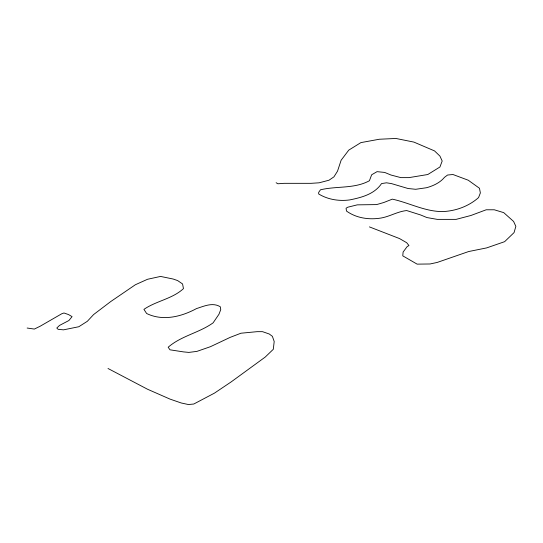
<?xml version="1.0" encoding="UTF-8"?>
<svg xmlns="http://www.w3.org/2000/svg" width="543" height="543" viewBox="0 0 543 543"><rect width="100%" height="100%" fill="white"/><g stroke="black" fill="none" stroke-linecap="round" stroke-linejoin="round"><path stroke-width="0.81" d="M27.15 328.033L34.338 329.072L40.175 326.221L61.739 313.773L63.979 312.992L68.472 314.546L72.07 316.623L68.92 320.513L59.492 325.44L56.798 328.033L58.142 329.329L63.531 329.845L78.803 326.737L87.342 321.293L93.627 314.546L110.697 301.582L135.404 284.729L147.526 279.278L160.552 276.428L173.129 279.021L177.622 280.575L182.563 283.948L183.459 288.618C172.525 298.833 156.255 300.89 143.936 309.361L146.63 313.508C162.866 321.388 181.362 316.766 196.491 308.587C204.161 306.164 212.605 302.091 220.295 306.768L220.743 309.619L218.944 314.288L213.107 322.847C199.138 332.873 181.206 335.846 168.187 347.221L169.986 349.814L183.459 351.891L188.855 352.407L196.939 351.375L210.412 346.705L230.178 337.366L240.956 333.219L257.124 331.664L262.513 331.664L269.253 333.999L272.396 336.334L274.195 341.52L273.299 349.298L265.215 357.077L231.074 381.973L214.458 393.125L193.79 404.019L188.401 404.535L181.219 402.981L169.986 399.091L147.526 389.236L108.003 368.487M369.416 226.893L399.512 238.567L406.7 242.714L408.947 245.565L407.148 246.603L403.11 252.054L402.77 255.848L417.126 264.136L430.056 263.979L437.244 262.425L468.684 251.531L486.657 247.9L504.623 241.676L514.051 232.601L515.85 226.377L513.603 221.449L503.721 212.632L494.293 209.781L486.202 209.781L470.93 215.483L456.113 219.372L437.244 219.372L426.913 217.56L420.628 214.967L406.7 210.555C396.872 211.566 388.645 217.322 378.851 218.34C367.638 219.752 355.821 217.763 346.509 211.078L346.061 208.227L347.859 207.188L357.294 204.854L376.604 204.596L383.792 202.519L392.324 199.145C409.205 202.804 425.026 211.614 442.633 211.594C455.753 211.01 468.677 206.333 478.566 197.591L480.365 192.921L479.469 188.258L468.236 180.215L452.964 174.513L447.575 175.029L444.432 177.364A36.876 21.292 0 0 1 426.465 187.735L415.687 189.29L408.051 188.516L391.428 183.588L386.487 182.808L381.546 183.588C374.344 194.258 361.536 197.509 349.658 199.926C339.029 201.358 327.877 199.58 318.666 193.96L318.666 192.405L320.458 189.812C336.524 185.896 354.464 188.957 369.416 180.738L371.663 174.771L377.052 171.656L384.688 172.436L390.98 175.029L400.863 177.622L408.947 177.622L427.809 174.513L439.939 166.993L442.185 161.027L439.939 156.099L434.549 150.913L413.888 142.096L395.922 138.465L379.299 139.246L360.885 142.612L348.755 150.133L341.119 160.246L337.529 171.14L333.938 176.848L328.997 180.215L319.114 182.808L311.03 183.33L284.077 183.33L277.921 183.772L276.122 182.733"/></g></svg>
